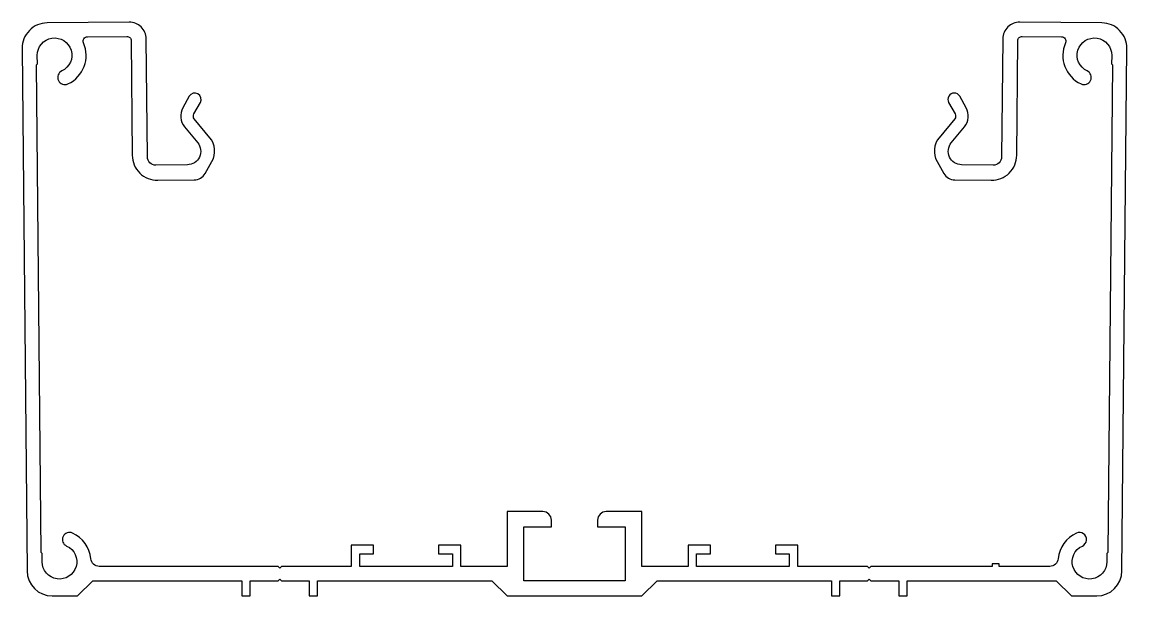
# Model space of a CAD drawing. Extents: x 132 to 264, y 127 to 195.
import ezdxf

# ---------------------------------------------------------------- set-up
doc = ezdxf.new("R2010")
doc.units = 0
doc.layers.get('0').update_dxf_attribs({"linetype": 'CONTINUOUS'})

msp = doc.modelspace()

# ---------------------------------------------------------------- linework, layer by layer
msp.add_lwpolyline([(137.83, 187.67, 0.406065), (139.68, 192.56, -0.536447), (140.14, 193.26), (144.82, 193.3, -0.414214), (145.33, 192.81), (145.46, 179.21, 0.414214), (148.49, 176.23), (152.83, 176.28, 0.267949), (154.12, 177.04), (154.93, 178.47, 0.310508), (154.68, 181.29), (152.83, 183.53, -0.310508), (152.78, 184.1), (153.55, 185.46, 1), (152.24, 186.2), (151.47, 184.83, 0.310508), (151.67, 182.58), (153.23, 180.69, -0.630953), (152.01, 178.07), (148.27, 178.03, -0.414214), (147.26, 179.02), (147.12, 193.02, 0.414214), (145.11, 195), (135.36, 194.91, 0.414214), (132.39, 191.88), (132.98, 129.88, 0.413006), (135.97, 126.92), (138.97, 126.92), (140.77, 128.72), (158.47, 128.72), (158.47, 126.92), (159.47, 126.92), (159.47, 128.72), (162.77, 128.72), (162.97, 128.92), (163.17, 128.72), (166.47, 128.72), (166.47, 126.92), (167.47, 126.92), (167.47, 128.72), (188.17, 128.72), (189.97, 126.92), (205.97, 126.92), (207.77, 128.72), (228.47, 128.72), (228.47, 126.92), (229.47, 126.92), (229.47, 128.72), (232.77, 128.72), (232.97, 128.92), (233.17, 128.72), (236.47, 128.72), (236.47, 126.92), (237.47, 126.92), (237.47, 128.72), (255.17, 128.72), (256.97, 126.92), (259.97, 126.92, 0.413006), (262.96, 129.88), (263.55, 191.88, 0.414214), (260.58, 194.91), (250.83, 195, 0.414214), (248.82, 193.02), (248.68, 179.02, -0.414214), (247.67, 178.03), (243.93, 178.07, -0.630953), (242.71, 180.69), (244.27, 182.58, 0.310508), (244.47, 184.83), (243.7, 186.2, 1), (242.39, 185.46), (243.16, 184.1, -0.310508), (243.11, 183.53), (241.26, 181.29, 0.310508), (241.01, 178.47), (241.82, 177.04, 0.267949), (243.11, 176.28), (247.45, 176.23, 0.414214), (250.48, 179.21), (250.61, 192.81, -0.414214), (251.12, 193.3), (255.8, 193.26, -0.536447), (256.26, 192.56, 0.406065), (258.11, 187.67, 1), (258.83, 189.21, -1.833305), (261.75, 191.05), (261.74, 190.05), (261.84, 189.95), (261.28, 132.08), (261.17, 131.97), (261.17, 130.97, -1.833305), (258.27, 132.84, 1), (257.57, 134.38, 0.268513), (255.39, 131.33, -0.386689), (254.39, 130.42), (248.4, 130.42), (248.4, 130.72), (247.55, 130.72), (247.55, 130.42), (233.17, 130.42), (232.97, 130.22), (232.77, 130.42), (224.47, 130.42), (224.47, 132.92), (221.82, 132.92), (221.82, 131.92), (223.47, 131.92), (223.47, 130.42), (212.47, 130.42), (212.47, 131.92), (214.12, 131.92), (214.12, 132.92), (211.47, 132.92), (211.47, 130.42), (205.97, 130.42), (205.97, 136.92), (201.72, 136.92, 0.414214), (200.72, 135.92), (200.72, 135.12), (203.97, 135.12), (203.97, 128.72), (191.97, 128.72), (191.97, 135.12), (195.22, 135.12), (195.22, 135.92, 0.414214), (194.22, 136.92), (189.97, 136.92), (189.97, 130.42), (184.47, 130.42), (184.47, 132.92), (181.82, 132.92), (181.82, 131.92), (183.47, 131.92), (183.47, 130.42), (172.47, 130.42), (172.47, 131.92), (174.12, 131.92), (174.12, 132.92), (171.47, 132.92), (171.47, 130.42), (163.17, 130.42), (162.97, 130.22), (162.77, 130.42), (141.55, 130.42, -0.386689), (140.55, 131.33, 0.268513), (138.37, 134.38, 1), (137.67, 132.84, -1.833305), (134.77, 130.97), (134.77, 131.97), (134.66, 132.08), (134.1, 189.95), (134.2, 190.05), (134.19, 191.05, -1.833305), (137.11, 189.21, 1)], format="xyb", close=True)

doc.saveas('drawing.dxf')
